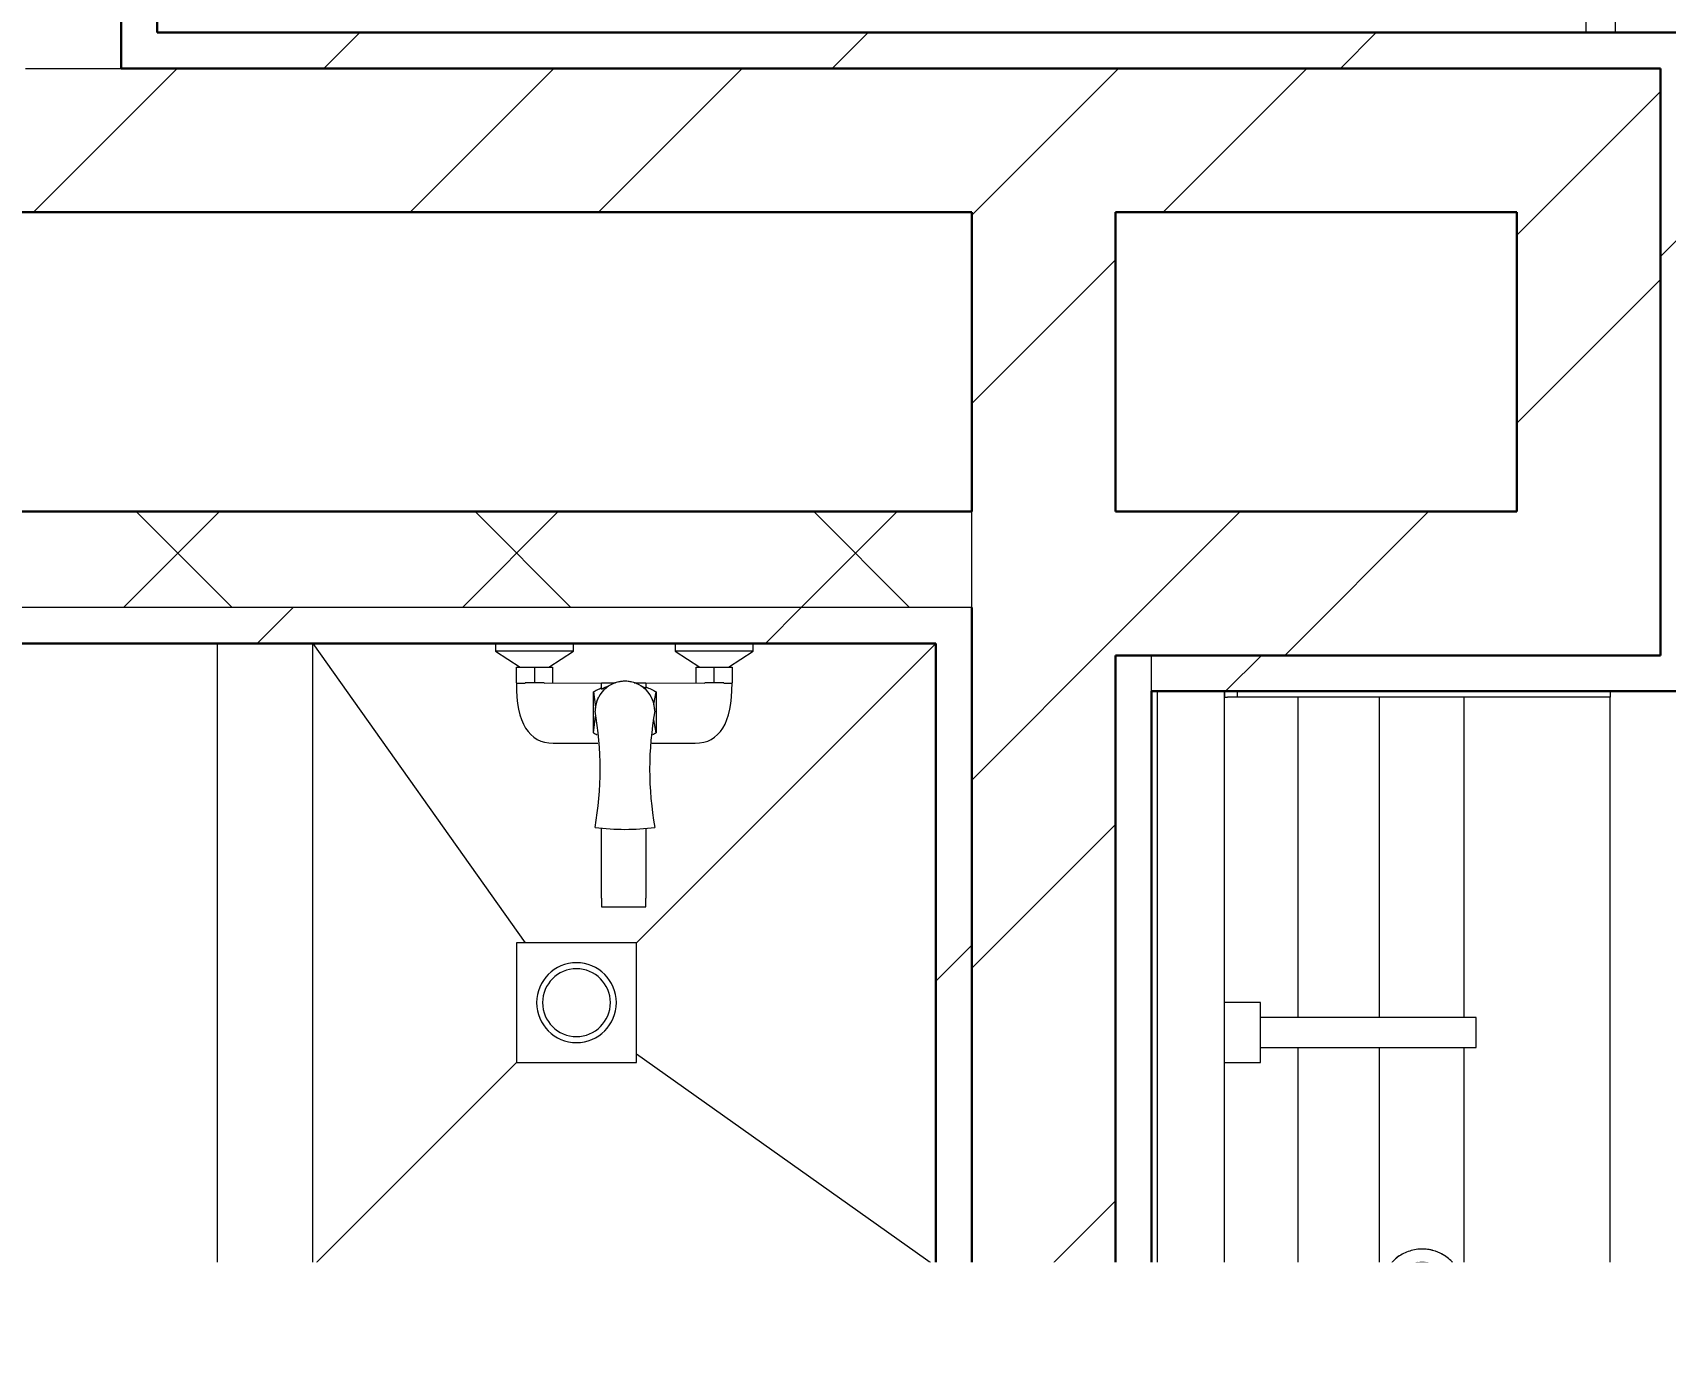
# Model space of a CAD drawing. Header units: millimetres. Extents: x -396912 to 182286, y -43638 to 41610.
# Drawn here: x -9005 to -7642, y -9564 to -8453 of the extents above; entities that cross this region are included whole.
import ezdxf
from ezdxf import colors
from ezdxf.entities.mleader import LeaderData, LeaderLine
from ezdxf.math import Vec2, Vec3

# ---------------------------------------------------------------- set-up
doc = ezdxf.new("R2010")
doc.units = ezdxf.units.MM
for name, color, linetype, lineweight in [('RC-Выноски', 7, 'Continuous', 0), ('Витраж', 7, 'Continuous', 9), ('Обобщенные модели', 252, 'Continuous', 18), ('Сантехника', 252, 'Continuous', 9), ('Стены наружные', 7, 'Continuous', 18), ('Стены штриховка', 7, 'Continuous', 9)]:
    doc.layers.add(name, color=color, linetype=linetype, lineweight=lineweight)
doc.styles.add('RubezhCAD', font='', dxfattribs={"oblique": 10})
doc.styles.get('RubezhCAD').set_extended_font_data('GOST type A')

# ---------------------------------------------------------------- blocks, each defined once
blk = doc.blocks.new('1 этаж')
at = {"layer": 'Витраж', "color": 251, "lineweight": 18, "true_color": 0x636466}
for p, q in [((-13410.3, -9345.7), (-13410.3, -9370.7)), ((-13385.3, -9370.7), (-13385.3, -9345.7)), ((-13410.3, -9370.7), (-13385.3, -9370.7))]:
    blk.add_line(p, q, dxfattribs=at)
at = {"layer": 'Обобщенные модели', "color": 251, "true_color": 0x636466}
for p, q in [((-14552.8, -9880.7), (-14552.8, -10480.7)), ((-14472.8, -10400.7), (-14472.8, -9880.7)), ((-14472.8, -9880.7), (-14295.5, -10130.7)), ((-13952.8, -9880.7), (-14202.8, -10130.7)), ((-14472.8, -10400.7), (-14302.8, -10230.7)), ((-14202.8, -10223.5), (-13952.8, -10400.7)), ((-13952.8, -10400.7), (-14472.8, -10400.7)), ((-14552.8, -10480.7), (-13952.8, -10480.7))]:
    blk.add_line(p, q, dxfattribs=at)
at = {"layer": 'Обобщенные модели', "color": 251, "lineweight": 9, "true_color": 0x636466}
for centre, radius, start, end in [((-14212.3, -9937.2), 24.9, 0, 180), ((-14509.6, -9985.8), 276.6, 349.8828, 10.1172), ((-13915.1, -9985.8), 276.6, 169.8828, 190.1172), ((-14212.3, -9850), 186, 262.307, 277.693)]:
    blk.add_arc(centre, radius, start, end, dxfattribs=at)
for points, knots in [([(-14231.6, -9921.5), (-14231.9, -9921.8), (-14232.4, -9922.5), (-14232.9, -9923.2), (-14233.1, -9923.5)], [0.57142857, 0.57142857, 0.57142857, 0.57142857, 0.60714286, 0.63719083, 0.63719083, 0.63719083, 0.63719083]), ([(-14226, -9916.3), (-14226.2, -9916.5), (-14226.7, -9916.8), (-14227.3, -9917.3), (-14227.9, -9917.7), (-14228.4, -9918.1), (-14228.8, -9918.5), (-14229, -9918.7), (-14229.1, -9918.8)], [0.365798, 0.365798, 0.365798, 0.365798, 0.3928571, 0.4107143, 0.4285714, 0.4464286, 0.4642857, 0.4733784, 0.4733784, 0.4733784, 0.4733784]), ([(-14220.2, -9913.6), (-14220.4, -9913.6), (-14221.1, -9913.9), (-14221.9, -9914.2), (-14222.7, -9914.6), (-14223.2, -9914.8), (-14223.4, -9914.9)], [0.1967317, 0.1967317, 0.1967317, 0.1967317, 0.21428571, 0.25, 0.26785714, 0.28571429, 0.28571429, 0.28571429, 0.28571429]), ([(-14212.3, -9912.3), (-14213.3, -9912.3), (-14214.8, -9912.4), (-14216.7, -9912.7), (-14217.7, -9912.9), (-14218.1, -9913)], [0, 0, 0, 0, 0.0714286, 0.1071429, 0.1428571, 0.1428571, 0.1428571, 0.1428571]), ([(-14206.6, -9913), (-14207, -9912.9), (-14208, -9912.7), (-14209.9, -9912.4), (-14211.3, -9912.3), (-14212.3, -9912.3)], [0.8571429, 0.8571429, 0.8571429, 0.8571429, 0.8928571, 0.9285714, 1, 1, 1, 1]), ([(-14201.3, -9914.9), (-14201.5, -9914.8), (-14202, -9914.6), (-14202.8, -9914.2), (-14203.6, -9913.9), (-14204.3, -9913.6), (-14204.5, -9913.6)], [0.71428571, 0.71428571, 0.71428571, 0.71428571, 0.73214286, 0.75, 0.78571429, 0.8032683, 0.8032683, 0.8032683, 0.8032683]), ([(-14195.6, -9918.8), (-14195.6, -9918.7), (-14196.1, -9918.4), (-14196.7, -9917.9), (-14197.4, -9917.3), (-14198, -9916.8), (-14198.4, -9916.5), (-14198.7, -9916.3)], [0.5266216, 0.5266216, 0.5266216, 0.5266216, 0.5357143, 0.5714286, 0.5892857, 0.6071429, 0.634202, 0.634202, 0.634202, 0.634202]), ([(-14191.6, -9923.5), (-14191.8, -9923.2), (-14192.3, -9922.5), (-14192.8, -9921.8), (-14193, -9921.5)], [0.36280917, 0.36280917, 0.36280917, 0.36280917, 0.39285714, 0.42857143, 0.42857143, 0.42857143, 0.42857143]), ([(-14234.6, -9926), (-14234.8, -9926.5), (-14235.2, -9927.3), (-14235.6, -9928.4), (-14235.9, -9929), (-14235.9, -9929.3)], [0.71428571, 0.71428571, 0.71428571, 0.71428571, 0.75, 0.78571429, 0.80227909, 0.80227909, 0.80227909, 0.80227909]), ([(-14188.7, -9929.3), (-14188.8, -9929), (-14189, -9928.4), (-14189.5, -9927.3), (-14189.9, -9926.5), (-14190.1, -9926)], [0.19772091, 0.19772091, 0.19772091, 0.19772091, 0.21428571, 0.25, 0.28571429, 0.28571429, 0.28571429, 0.28571429])]:
    blk.add_open_spline(points, degree=3, knots=knots, dxfattribs=at)
for points in [[(-14236.6, -9931.4), (-14237, -9933.3), (-14237.2, -9935.2), (-14237.2, -9937.2)], [(-14187.4, -9937.2), (-14187.4, -9935.2), (-14187.7, -9933.3), (-14188.1, -9931.4)]]:
    blk.add_open_spline(points, degree=3, dxfattribs=at)
at = {"layer": 'Сантехника', "color": 251, "true_color": 0x636466}
for p, q in [((-14320.3, -9880.7), (-14320.3, -9887.1)), ((-14255.3, -9887.1), (-14255.3, -9880.7)), ((-14170.3, -9880.7), (-14170.3, -9887.1)), ((-14105.3, -9887.1), (-14105.3, -9880.7)), ((-14320.3, -9887.1), (-14299.8, -9900.7)), ((-14255.3, -9887.1), (-14320.3, -9887.1)), ((-14275.8, -9900.7), (-14255.3, -9887.1)), ((-14170.3, -9887.1), (-14149.8, -9900.7)), ((-14105.3, -9887.1), (-14170.3, -9887.1)), ((-14125.8, -9900.7), (-14105.3, -9887.1)), ((-14302.8, -9900.7), (-14287.8, -9900.7)), ((-14302.8, -9913.7), (-14302.8, -9900.7)), ((-14287.8, -9900.7), (-14272.8, -9900.7)), ((-14287.8, -9900.7), (-14287.8, -9913.7)), ((-14272.8, -9900.7), (-14272.8, -9913.7)), ((-14152.8, -9900.7), (-14137.8, -9900.7)), ((-14152.8, -9913.7), (-14152.8, -9900.7)), ((-14137.8, -9900.7), (-14122.8, -9900.7)), ((-14137.8, -9913.7), (-14137.8, -9900.7)), ((-14122.8, -9900.7), (-14122.8, -9913.7)), ((-14303, -9913.8), (-14295.7, -9913.8)), ((-14287.8, -9913.7), (-14295.7, -9913.7)), ((-14279.9, -9913.7), (-14287.8, -9913.7)), ((-14279.9, -9913.8), (-14232, -9913.7)), ((-14238.7, -9955.4), (-14238.7, -9921.3)), ((-14238.7, -9921.3), (-14236.8, -9934)), ((-14232, -9919), (-14232, -9913.7)), ((-14232, -9913.7), (-14220.2, -9913.7)), ((-14204.5, -9913.7), (-14194.8, -9913.7)), ((-14194.8, -9913.7), (-14194.8, -9918.1)), ((-14194.8, -9913.7), (-14145.7, -9913.8)), ((-14188.2, -9931.6), (-14186.3, -9921.3)), ((-14186.3, -9921.3), (-14186.3, -9955.4)), ((-14137.8, -9913.7), (-14145.7, -9913.7)), ((-14129.9, -9913.7), (-14137.8, -9913.7)), ((-14129.9, -9913.8), (-14122.9, -9913.8)), ((-13767.8, -11590.7), (-13767.8, -9920.7)), ((-13711.8, -9925.7), (-13711.8, -9920.7)), ((-13711.8, -9920.7), (-13711.8, -9925.7)), ((-13700.9, -9925.7), (-13700.9, -9920.7)), ((-13389.8, -9920.7), (-13389.8, -9925.7)), ((-13711.8, -11585.7), (-13711.8, -9925.7)), ((-13711.8, -9925.7), (-13709.4, -9925.7)), ((-13700.9, -9925.7), (-13709.4, -9925.7)), ((-13389.8, -9925.7), (-13700.9, -9925.7)), ((-13650.4, -10193.3), (-13650.4, -9925.7)), ((-13582.4, -10193.2), (-13582.4, -9925.7)), ((-13511.7, -10193.2), (-13511.7, -9925.7)), ((-13389.8, -11585.7), (-13389.8, -9925.7)), ((-14238.7, -9955.4), (-14236.9, -9941.6)), ((-14186.3, -9955.4), (-14188.1, -9944.6)), ((-14272.2, -9964), (-14234.9, -9964)), ((-14189.8, -9964), (-14153.7, -9964)), ((-14232, -10093.5), (-14232, -10034.7)), ((-14194.8, -10034.9), (-14194.8, -10093.5)), ((-14232, -10093.5), (-14232, -10100.7)), ((-14194.8, -10100.7), (-14194.8, -10093.5)), ((-14232, -10100.7), (-14194.8, -10100.7)), ((-14302.8, -10130.7), (-14302.8, -10230.7)), ((-14202.8, -10130.7), (-14302.8, -10130.7)), ((-14202.8, -10230.7), (-14202.8, -10130.7)), ((-13681.8, -10180.7), (-13711.8, -10180.7)), ((-13681.8, -10230.7), (-13681.8, -10180.7)), ((-13501.8, -10193.2), (-13681.8, -10193.2)), ((-13501.8, -10218.2), (-13501.8, -10193.2)), ((-13681.8, -10218.2), (-13501.8, -10218.2)), ((-13650.4, -10743.3), (-13650.4, -10218.2)), ((-13582.4, -10743.2), (-13582.4, -10218.2)), ((-13511.7, -10743.2), (-13511.7, -10218.2)), ((-14302.8, -10230.7), (-14202.8, -10230.7)), ((-13711.8, -10230.7), (-13681.8, -10230.7))]:
    blk.add_line(p, q, dxfattribs=at)
at = {"layer": 'Сантехника', "color": 251, "true_color": 0x636466, "flags": 128}
for points in [[(-13512.5, -10420.7), (-13512.5, -10419.4), (-13512.6, -10418), (-13512.7, -10416.6), (-13512.9, -10415.3), (-13513.2, -10413.9), (-13513.5, -10412.6), (-13513.8, -10411.3), (-13514.2, -10409.9), (-13514.7, -10408.6), (-13515.2, -10407.4), (-13515.8, -10406.1), (-13516.4, -10404.9), (-13517, -10403.7), (-13517.7, -10402.5), (-13518.5, -10401.4), (-13519.3, -10400.2), (-13520.1, -10399.2), (-13521, -10398.1), (-13521.9, -10397.1), (-13522.9, -10396.1), (-13523.9, -10395.2), (-13524.9, -10394.3), (-13526, -10393.4), (-13527.1, -10392.6), (-13528.3, -10391.9), (-13529.4, -10391.2), (-13530.6, -10390.5), (-13531.9, -10389.9), (-13533.1, -10389.3), (-13534.4, -10388.8), (-13535.7, -10388.3), (-13537, -10387.9), (-13538.3, -10387.5), (-13539.6, -10387.2), (-13541, -10386.9), (-13542.3, -10386.7), (-13543.7, -10386.6), (-13545.1, -10386.5), (-13546.4, -10386.4), (-13547.8, -10386.4), (-13549.2, -10386.5), (-13550.5, -10386.6), (-13551.9, -10386.8), (-13553.3, -10387), (-13554.6, -10387.3), (-13555.9, -10387.7), (-13557.2, -10388.1), (-13558.5, -10388.5), (-13559.8, -10389), (-13561.1, -10389.5), (-13562.3, -10390.1), (-13563.5, -10390.8), (-13564.7, -10391.5), (-13565.9, -10392.2), (-13567, -10393), (-13568.1, -10393.8), (-13569.1, -10394.7), (-13570.2, -10395.6), (-13571.1, -10396.6), (-13572.1, -10397.6), (-13573, -10398.6), (-13573.9, -10399.7), (-13574.7, -10400.8), (-13575.5, -10401.9), (-13576.2, -10403), (-13576.9, -10404.2), (-13577.5, -10405.5), (-13578.1, -10406.7), (-13578.6, -10408), (-13579.1, -10409.2), (-13579.6, -10410.5), (-13579.9, -10411.9), (-13580.3, -10413.2), (-13580.5, -10414.5), (-13580.8, -10415.9), (-13580.9, -10417.3), (-13581, -10418.6), (-13581.1, -10420), (-13581.1, -10420.7)], [(-13570.1, -10420.7), (-13570.1, -10419.8), (-13570, -10418.9), (-13569.9, -10417.9), (-13569.8, -10417), (-13569.6, -10416.1), (-13569.4, -10415.2), (-13569.2, -10414.3), (-13568.9, -10413.4), (-13568.6, -10412.5), (-13568.3, -10411.7), (-13567.9, -10410.8), (-13567.5, -10410), (-13567, -10409.2), (-13566.5, -10408.4), (-13566, -10407.6), (-13565.5, -10406.8), (-13564.9, -10406.1), (-13564.3, -10405.4), (-13563.7, -10404.7), (-13563, -10404), (-13562.4, -10403.4), (-13561.6, -10402.8), (-13560.9, -10402.2), (-13560.2, -10401.6), (-13559.4, -10401.1), (-13558.6, -10400.6), (-13557.8, -10400.2), (-13557, -10399.8), (-13556.1, -10399.4), (-13555.2, -10399), (-13554.4, -10398.7), (-13553.5, -10398.4), (-13552.6, -10398.2), (-13551.7, -10397.9), (-13550.8, -10397.8), (-13549.8, -10397.6), (-13548.9, -10397.5), (-13548, -10397.5), (-13547.1, -10397.4), (-13546.1, -10397.4), (-13545.2, -10397.5), (-13544.3, -10397.6), (-13543.3, -10397.7), (-13542.4, -10397.8), (-13541.5, -10398), (-13540.6, -10398.3), (-13539.7, -10398.5), (-13538.8, -10398.8), (-13538, -10399.2), (-13537.1, -10399.5), (-13536.3, -10399.9), (-13535.4, -10400.4), (-13534.6, -10400.9), (-13533.9, -10401.4), (-13533.1, -10401.9), (-13532.3, -10402.5), (-13531.6, -10403), (-13530.9, -10403.7), (-13530.3, -10404.3), (-13529.6, -10405), (-13529, -10405.7), (-13528.4, -10406.4), (-13527.9, -10407.2), (-13527.3, -10407.9), (-13526.8, -10408.7), (-13526.4, -10409.5), (-13525.9, -10410.4), (-13525.5, -10411.2), (-13525.2, -10412.1), (-13524.8, -10412.9), (-13524.6, -10413.8), (-13524.3, -10414.7), (-13524.1, -10415.6), (-13523.9, -10416.5), (-13523.7, -10417.4), (-13523.6, -10418.4), (-13523.5, -10419.3), (-13523.5, -10420.2), (-13523.5, -10420.7)], [(-13560, -10401.9), (-13559.2, -10401.3), (-13558.5, -10400.9), (-13557.7, -10400.4), (-13556.8, -10400), (-13556, -10399.6), (-13555.1, -10399.3), (-13554.3, -10398.9), (-13553.4, -10398.7), (-13552.5, -10398.4), (-13551.6, -10398.2), (-13550.7, -10398), (-13549.8, -10397.9), (-13548.9, -10397.8), (-13548, -10397.7), (-13547.1, -10397.7), (-13546.1, -10397.7), (-13545.2, -10397.7), (-13544.3, -10397.8), (-13543.4, -10397.9), (-13542.5, -10398.1), (-13541.6, -10398.3), (-13540.7, -10398.5), (-13539.8, -10398.8), (-13538.9, -10399.1), (-13538.1, -10399.4), (-13537.2, -10399.8), (-13536.4, -10400.2), (-13535.6, -10400.6), (-13534.8, -10401.1), (-13534, -10401.6), (-13533.2, -10402.1), (-13532.5, -10402.7), (-13531.8, -10403.2), (-13531.1, -10403.9), (-13530.4, -10404.5), (-13529.8, -10405.2), (-13529.2, -10405.9), (-13528.6, -10406.6), (-13528.1, -10407.3), (-13527.6, -10408.1), (-13527.1, -10408.9), (-13526.6, -10409.7)], [(-13550.3, -10397.7), (-13551.2, -10397.8), (-13552.1, -10398), (-13553, -10398.3), (-13553.9, -10398.5), (-13554.8, -10398.8), (-13555.6, -10399.2), (-13556.5, -10399.5), (-13557.3, -10399.9)], [(-13536.1, -10400), (-13536.7, -10399.8), (-13537.5, -10399.4), (-13538.4, -10399), (-13539.2, -10398.7), (-13540.1, -10398.4), (-13541, -10398.2), (-13541.9, -10397.9), (-13542.8, -10397.8), (-13543.8, -10397.6)], [(-13567.2, -10410.1), (-13566.8, -10409.3), (-13566.3, -10408.5), (-13565.8, -10407.7), (-13565.3, -10407), (-13564.7, -10406.2), (-13564.1, -10405.5), (-13563.5, -10404.9), (-13562.9, -10404.2), (-13562.2, -10403.6), (-13561.5, -10403), (-13560.8, -10402.4)], [(-13563.3, -10404.3), (-13564, -10405), (-13564.6, -10405.7), (-13565.2, -10406.4), (-13565.7, -10407.2), (-13566.3, -10407.9), (-13566.8, -10408.7), (-13567.2, -10409.5)], [(-13563, -10420.7), (-13563, -10420.1), (-13562.9, -10419.4), (-13562.9, -10418.8), (-13562.8, -10418.2), (-13562.7, -10417.5), (-13562.5, -10416.9), (-13562.4, -10416.3), (-13562.2, -10415.6), (-13562, -10415), (-13561.7, -10414.4), (-13561.5, -10413.8), (-13561.2, -10413.3), (-13560.9, -10412.7), (-13560.5, -10412.1), (-13560.2, -10411.6), (-13559.8, -10411.1), (-13559.4, -10410.5), (-13559, -10410), (-13558.5, -10409.6), (-13558.1, -10409.1), (-13557.6, -10408.7), (-13557.1, -10408.2), (-13556.6, -10407.8), (-13556.1, -10407.5), (-13555.6, -10407.1)], [(-13550.2, -10404.9), (-13549.6, -10404.8), (-13548.9, -10404.7), (-13548.3, -10404.6), (-13547.6, -10404.6), (-13547, -10404.5), (-13546.3, -10404.5), (-13545.7, -10404.6), (-13545, -10404.6), (-13544.4, -10404.7), (-13543.8, -10404.8)], [(-13537.8, -10407.3), (-13537.3, -10407.6), (-13536.8, -10408), (-13536.3, -10408.4), (-13535.8, -10408.9), (-13535.3, -10409.3), (-13534.9, -10409.8), (-13534.4, -10410.3), (-13534, -10410.8), (-13533.6, -10411.3), (-13533.3, -10411.8), (-13532.9, -10412.4), (-13532.6, -10412.9), (-13532.3, -10413.5), (-13532, -10414.1), (-13531.8, -10414.7), (-13531.5, -10415.3), (-13531.3, -10415.9), (-13531.2, -10416.5), (-13531, -10417.2), (-13530.9, -10417.8), (-13530.8, -10418.4), (-13530.7, -10419.1), (-13530.6, -10419.7), (-13530.6, -10420.4), (-13530.6, -10420.7)], [(-13526.6, -10409.2), (-13527.1, -10408.4), (-13527.6, -10407.6), (-13528.1, -10406.8), (-13528.7, -10406.1), (-13529.3, -10405.4), (-13529.9, -10404.7), (-13530.6, -10404)], [(-13581.1, -10420.7), (-13581.1, -10422.1), (-13581, -10423.5), (-13580.9, -10424.8), (-13580.7, -10426.2), (-13580.4, -10427.5), (-13580.1, -10428.9), (-13579.8, -10430.2), (-13579.4, -10431.5), (-13578.9, -10432.8), (-13578.4, -10434.1), (-13577.8, -10435.3), (-13577.2, -10436.6), (-13576.6, -10437.8), (-13575.9, -10439), (-13575.1, -10440.1), (-13574.3, -10441.2), (-13573.5, -10442.3), (-13572.6, -10443.3), (-13571.7, -10444.4), (-13570.7, -10445.3), (-13569.7, -10446.3), (-13568.7, -10447.2), (-13567.6, -10448), (-13566.5, -10448.8), (-13565.3, -10449.6), (-13564.2, -10450.3), (-13563, -10451), (-13561.7, -10451.6), (-13560.5, -10452.2), (-13559.2, -10452.7), (-13557.9, -10453.2), (-13556.6, -10453.6), (-13555.3, -10454), (-13554, -10454.3), (-13552.6, -10454.5), (-13551.3, -10454.7), (-13549.9, -10454.9), (-13548.5, -10455), (-13547.2, -10455), (-13545.8, -10455), (-13544.4, -10454.9), (-13543.1, -10454.8), (-13541.7, -10454.6), (-13540.4, -10454.4), (-13539, -10454.1), (-13537.7, -10453.8), (-13536.4, -10453.4), (-13535.1, -10453), (-13533.8, -10452.5), (-13532.5, -10451.9), (-13531.3, -10451.3), (-13530.1, -10450.7), (-13528.9, -10450), (-13527.7, -10449.2), (-13526.6, -10448.5), (-13525.5, -10447.6), (-13524.5, -10446.8), (-13523.4, -10445.8), (-13522.5, -10444.9), (-13521.5, -10443.9), (-13520.6, -10442.9), (-13519.7, -10441.8), (-13518.9, -10440.7), (-13518.1, -10439.6), (-13517.4, -10438.4), (-13516.7, -10437.2), (-13516.1, -10436), (-13515.5, -10434.8), (-13515, -10433.5), (-13514.5, -10432.2), (-13514, -10430.9), (-13513.7, -10429.6), (-13513.3, -10428.3), (-13513.1, -10426.9), (-13512.8, -10425.6), (-13512.7, -10424.2), (-13512.6, -10422.8), (-13512.5, -10421.5), (-13512.5, -10420.7)], [(-13569.8, -10416.8), (-13569.9, -10417.4), (-13570, -10418.4), (-13570.1, -10419.3), (-13570.1, -10420.2), (-13570.1, -10420.7)], [(-13570.1, -10420.7), (-13570.1, -10421.7), (-13570, -10422.6), (-13569.9, -10423.5), (-13569.8, -10424.4)], [(-13523.5, -10420.7), (-13523.5, -10421.7), (-13523.6, -10422.6), (-13523.7, -10423.5), (-13523.8, -10424.4), (-13524, -10425.4), (-13524.2, -10426.3), (-13524.4, -10427.2), (-13524.7, -10428.1), (-13525, -10428.9), (-13525.3, -10429.8), (-13525.7, -10430.7), (-13526.1, -10431.5), (-13526.6, -10432.3), (-13527.1, -10433.1), (-13527.6, -10433.9), (-13528.1, -10434.6), (-13528.7, -10435.4), (-13529.3, -10436.1), (-13529.9, -10436.8), (-13530.6, -10437.4), (-13531.2, -10438.1), (-13532, -10438.7), (-13532.7, -10439.3), (-13533.4, -10439.8), (-13534.2, -10440.3), (-13535, -10440.8), (-13535.8, -10441.3), (-13536.7, -10441.7), (-13537.5, -10442.1), (-13538.4, -10442.4), (-13539.2, -10442.8), (-13540.1, -10443.1), (-13541, -10443.3), (-13541.9, -10443.5), (-13542.8, -10443.7), (-13543.8, -10443.8), (-13544.7, -10443.9), (-13545.6, -10444), (-13546.5, -10444), (-13547.5, -10444), (-13548.4, -10444), (-13549.3, -10443.9), (-13550.3, -10443.8), (-13551.2, -10443.6), (-13552.1, -10443.4), (-13553, -10443.2), (-13553.9, -10442.9), (-13554.8, -10442.6), (-13555.6, -10442.3), (-13556.5, -10441.9), (-13557.3, -10441.5), (-13558.2, -10441.1), (-13559, -10440.6), (-13559.7, -10440.1), (-13560.5, -10439.6), (-13561.3, -10439), (-13562, -10438.4), (-13562.7, -10437.8), (-13563.3, -10437.1), (-13564, -10436.5), (-13564.6, -10435.8), (-13565.2, -10435), (-13565.7, -10434.3), (-13566.3, -10433.5), (-13566.8, -10432.7), (-13567.2, -10431.9), (-13567.7, -10431.1), (-13568.1, -10430.3), (-13568.4, -10429.4), (-13568.8, -10428.5), (-13569, -10427.7), (-13569.3, -10426.8), (-13569.5, -10425.9), (-13569.7, -10424.9), (-13569.9, -10424), (-13570, -10423.1), (-13570.1, -10422.2), (-13570.1, -10421.2), (-13570.1, -10420.7)], [(-13569.8, -10420.7), (-13569.8, -10419.8), (-13569.8, -10418.9), (-13569.7, -10418), (-13569.5, -10417.1), (-13569.4, -10416.2), (-13569.2, -10415.3)], [(-13569.3, -10425.8), (-13569.5, -10424.9), (-13569.6, -10424), (-13569.7, -10423.1), (-13569.8, -10422.1), (-13569.8, -10421.2), (-13569.8, -10420.7)], [(-13555.8, -10434.2), (-13556.3, -10433.8), (-13556.9, -10433.4), (-13557.4, -10433), (-13557.8, -10432.6), (-13558.3, -10432.1), (-13558.7, -10431.7), (-13559.2, -10431.2), (-13559.6, -10430.7), (-13560, -10430.2), (-13560.3, -10429.6), (-13560.7, -10429.1), (-13561, -10428.5), (-13561.3, -10427.9), (-13561.6, -10427.4), (-13561.8, -10426.8), (-13562.1, -10426.2), (-13562.3, -10425.5), (-13562.5, -10424.9), (-13562.6, -10424.3), (-13562.7, -10423.7), (-13562.8, -10423), (-13562.9, -10422.4), (-13563, -10421.7), (-13563, -10421.1), (-13563, -10420.7)], [(-13530.6, -10420.7), (-13530.6, -10421.4), (-13530.7, -10422), (-13530.7, -10422.7), (-13530.8, -10423.3), (-13530.9, -10423.9), (-13531.1, -10424.6), (-13531.2, -10425.2), (-13531.4, -10425.8), (-13531.6, -10426.4), (-13531.9, -10427), (-13532.1, -10427.6), (-13532.4, -10428.2), (-13532.7, -10428.8), (-13533.1, -10429.3), (-13533.4, -10429.9), (-13533.8, -10430.4), (-13534.2, -10430.9), (-13534.6, -10431.4), (-13535.1, -10431.9), (-13535.5, -10432.4), (-13536, -10432.8), (-13536.5, -10433.2), (-13537, -10433.6), (-13537.5, -10434), (-13538, -10434.4)], [(-13523.8, -10420.7), (-13523.8, -10421.7), (-13523.8, -10422.6), (-13523.9, -10423.5), (-13524.1, -10424.4), (-13524.2, -10425.3), (-13524.4, -10426.2)], [(-13524.3, -10415.7), (-13524.1, -10416.6), (-13524, -10417.5), (-13523.9, -10418.4), (-13523.8, -10419.3), (-13523.8, -10420.2), (-13523.8, -10420.7)], [(-13523.9, -10424.9), (-13523.7, -10424), (-13523.6, -10423.1), (-13523.5, -10422.2), (-13523.5, -10421.2), (-13523.5, -10420.7)], [(-13523.5, -10420.7), (-13523.5, -10419.8), (-13523.6, -10418.9), (-13523.7, -10417.9), (-13523.8, -10417)], [(-13542.9, -10443.4), (-13543.8, -10443.6), (-13544.7, -10443.7), (-13545.6, -10443.7), (-13546.6, -10443.8), (-13547.5, -10443.8), (-13548.4, -10443.7), (-13549.3, -10443.6), (-13550.2, -10443.5), (-13551.1, -10443.4), (-13552, -10443.2), (-13552.9, -10442.9), (-13553.8, -10442.7), (-13554.7, -10442.4), (-13555.5, -10442), (-13556.4, -10441.7), (-13557.2, -10441.3), (-13558, -10440.8), (-13558.8, -10440.4), (-13559.6, -10439.9), (-13560.4, -10439.4), (-13561.1, -10438.8), (-13561.8, -10438.2), (-13562.5, -10437.6), (-13563.2, -10437), (-13563.8, -10436.3), (-13564.4, -10435.6), (-13565, -10434.9), (-13565.5, -10434.1), (-13566.1, -10433.4), (-13566.5, -10432.6), (-13567, -10431.8)], [(-13567, -10432.3), (-13566.5, -10433.1), (-13566, -10433.9), (-13565.5, -10434.6), (-13564.9, -10435.4), (-13564.3, -10436.1), (-13563.7, -10436.8), (-13563, -10437.4)], [(-13543.5, -10436.6), (-13544, -10436.7), (-13544.7, -10436.8), (-13545.3, -10436.9), (-13546, -10436.9), (-13546.6, -10436.9), (-13547.3, -10436.9), (-13547.9, -10436.9), (-13548.6, -10436.8), (-13549.2, -10436.8), (-13549.8, -10436.6), (-13550.1, -10436.6)], [(-13533.6, -10439.6), (-13534.4, -10440.1), (-13535.1, -10440.6), (-13535.9, -10441), (-13536.8, -10441.5), (-13537.6, -10441.9), (-13538.5, -10442.2), (-13539.3, -10442.5)], [(-13526.4, -10431.4), (-13526.8, -10432.2), (-13527.3, -10433), (-13527.8, -10433.7), (-13528.3, -10434.5), (-13528.9, -10435.2), (-13529.5, -10435.9), (-13530.1, -10436.6), (-13530.8, -10437.3), (-13531.4, -10437.9), (-13532.1, -10438.5), (-13532.8, -10439.1)], [(-13530.3, -10437.1), (-13529.6, -10436.5), (-13529, -10435.8), (-13528.4, -10435), (-13527.9, -10434.3), (-13527.3, -10433.5), (-13526.8, -10432.7), (-13526.4, -10431.9)], [(-13557.8, -10441.3), (-13557, -10441.7), (-13556.1, -10442.1), (-13555.2, -10442.4), (-13554.4, -10442.8), (-13553.5, -10443.1), (-13552.6, -10443.3), (-13551.7, -10443.5), (-13550.8, -10443.7), (-13549.8, -10443.8)], [(-13538.8, -10442.6), (-13538, -10442.3), (-13537.1, -10441.9), (-13536.3, -10441.5), (-13536.1, -10441.4)]]:
    blk.add_lwpolyline(points, dxfattribs=at)
at = {"layer": 'Сантехника', "color": 251, "true_color": 0x636466}
for centre, radius, start, end in [((-14252.8, -10180.7), 33.3, 0, 180), ((-14252.8, -10180.7), 28.3, 0, 180), ((-14252.8, -10180.7), 33.3, 180, 0), ((-14252.8, -10180.7), 28.3, 180, 0), ((-13546.8, -10420.7), 34.3, 112.2071, 130.7179), ((-13546.8, -10420.7), 34.3, 81.2405, 94.5295), ((-13546.8, -10420.7), 34.3, 75.5624, 79.0767), ((-13546.8, -10420.7), 34.3, 56.5875, 71.3412), ((-13546.8, -10420.7), 34.3, 164.3157, 167.198), ((-13546.8, -10420.7), 34.3, 145.0376, 161.2102), ((-13546.8, -10420.7), 23, 144, 154.1058), ((-13546.8, -10420.7), 15.9, 0, 180), ((-13546.8, -10420.7), 16.2, 136.7674, 155.2568), ((-13558.3, -10409.3), 3, 45, 225), ((-13558.3, -10409.3), 3, 135, 195), ((-13546.8, -10420.7), 18.1, 136.4294, 141.4432), ((-13558.3, -10409.3), 3, 210, 225), ((-13558.3, -10409.3), 3, 225, 45), ((-13558.3, -10409.3), 3, 225, 285), ((-13558.3, -10409.3), 3, 90, 120), ((-13546.8, -10420.7), 16.2, 110.5449, 135), ((-13546.8, -10420.7), 14.1, 136.2949, 141.7649), ((-13546.8, -10420.7), 14.1, 127.2178, 138.2234), ((-13546.8, -10420.7), 14.1, 125.0449, 135), ((-13546.8, -10420.7), 13.9, 45, 135), ((-13546.8, -10420.7), 13.9, 45, 135), ((-13558.3, -10409.3), 3, 330, 45), ((-13546.8, -10420.7), 14.1, 113.7949, 123.75), ((-13546.8, -10420.7), 14.1, 102.5449, 112.5), ((-13546.8, -10420.7), 16.2, 48.5253, 101.028), ((-13546.8, -10404.5), 3, 0, 180), ((-13546.8, -10404.5), 3, 100.5906, 180), ((-13546.8, -10404.5), 3, 180, 255), ((-13546.8, -10404.5), 3, 180, 0), ((-13546.8, -10420.7), 14.1, 92.4724, 101.25), ((-13546.8, -10420.7), 14.1, 84.6458, 100.001), ((-13546.8, -10420.7), 18.1, 83.5568, 96.4432), ((-13546.8, -10404.5), 3, 0, 90), ((-13546.8, -10420.7), 14.1, 80.0449, 90), ((-13546.8, -10404.5), 3, 285, 0), ((-13546.8, -10420.7), 14.1, 68.7949, 78.75), ((-13546.8, -10420.7), 14.1, 57.5449, 67.5), ((-13546.8, -10420.7), 14.1, 46.2949, 56.25), ((-13546.8, -10420.7), 14.1, 42.2028, 55.2148), ((-13535.3, -10409.3), 3, 135, 210), ((-13535.3, -10409.3), 3, 135, 315), ((-13535.3, -10409.3), 3, 315, 135), ((-13546.8, -10420.7), 14.1, 38.2351, 45), ((-13535.3, -10409.3), 3, 255, 315), ((-13535.3, -10409.3), 3, 60, 90), ((-13546.8, -10420.7), 16.2, 39.3943, 45), ((-13535.3, -10409.3), 3, 345, 45), ((-13535.3, -10409.3), 3, 315, 330), ((-13546.8, -10420.7), 23, 25.3123, 36), ((-13546.8, -10420.7), 34.3, 20.4173, 38.2302), ((-13546.8, -10420.7), 34.3, 170.2639, 180), ((-13546.8, -10420.7), 34.3, 180, 184.4583), ((-13546.8, -10420.7), 34.3, 186.4389, 190.0463), ((-13563, -10420.7), 3, 90, 180), ((-13563, -10420.7), 3, 150, 180), ((-13563, -10420.7), 3, 180, 210), ((-13563, -10420.7), 3, 180, 270), ((-13563, -10420.7), 3, 90, 105), ((-13563, -10420.7), 3, 255, 270), ((-13546.8, -10420.7), 16.2, 158.4339, 180), ((-13563, -10420.7), 3, 30, 90), ((-13563, -10420.7), 3, 0, 90), ((-13563, -10420.7), 3, 270, 0), ((-13563, -10420.7), 3, 270, 330), ((-13546.8, -10420.7), 15.9, 180, 0), ((-13546.8, -10420.7), 14.1, 173.2684, 180), ((-13546.8, -10420.7), 14.1, 180, 186.7316), ((-13546.8, -10420.7), 3, 0, 180), ((-13546.8, -10420.7), 3, 180, 0), ((-13530.6, -10420.7), 3, 90, 180), ((-13530.6, -10420.7), 3, 180, 270), ((-13530.6, -10420.7), 3, 90, 150), ((-13530.6, -10420.7), 3, 210, 270), ((-13546.8, -10420.7), 14.1, 0, 6.7316), ((-13546.8, -10420.7), 14.1, 353.2684, 0), ((-13546.8, -10420.7), 16.2, 338.4339, 0), ((-13530.6, -10420.7), 3, 75, 90), ((-13530.6, -10420.7), 3, 0, 90), ((-13530.6, -10420.7), 3, 270, 0), ((-13530.6, -10420.7), 3, 270, 285), ((-13530.6, -10420.7), 3, 0, 30), ((-13530.6, -10420.7), 3, 330, 0), ((-13546.8, -10420.7), 34.3, 6.3782, 10.0463), ((-13546.8, -10420.7), 34.3, 352.082, 0), ((-13546.8, -10420.7), 34.3, 0, 4.4583), ((-13546.8, -10420.7), 34.3, 200.4173, 218.2302), ((-13546.8, -10420.7), 23, 205.3123, 216), ((-13558.3, -10432.2), 3, 135, 315), ((-13558.3, -10432.2), 3, 165, 225), ((-13558.3, -10432.2), 3, 135, 150), ((-13558.3, -10432.2), 3, 75, 135), ((-13558.3, -10432.2), 3, 315, 135), ((-13558.3, -10432.2), 3, 240, 270), ((-13546.8, -10420.7), 16.2, 225, 279.3844), ((-13546.8, -10420.7), 14.1, 218.2351, 225), ((-13546.8, -10420.7), 14.1, 221.7766, 232.7822), ((-13546.8, -10420.7), 13.9, 225, 315), ((-13546.8, -10420.7), 13.9, 225, 315), ((-13546.8, -10420.7), 14.1, 226.2949, 236.25), ((-13558.3, -10432.2), 3, 315, 30), ((-13546.8, -10420.7), 14.1, 237.5449, 247.5), ((-13546.8, -10420.7), 14.1, 248.7949, 258.75), ((-13546.8, -10436.9), 3, 0, 180), ((-13546.8, -10436.9), 3, 105, 173.3284), ((-13546.8, -10436.9), 3, 180, 259.4094), ((-13546.8, -10436.9), 3, 180, 0), ((-13546.8, -10420.7), 14.1, 260.0449, 270), ((-13546.8, -10420.7), 14.1, 260.5238, 275.3542), ((-13546.8, -10420.7), 18.1, 263.5568, 276.4432), ((-13546.8, -10436.9), 3, 270, 0), ((-13546.8, -10420.7), 14.1, 271.2949, 281.25), ((-13546.8, -10436.9), 3, 6.6716, 75), ((-13546.8, -10420.7), 14.1, 282.5449, 292.5), ((-13546.8, -10420.7), 14.1, 293.7949, 303.75), ((-13546.8, -10420.7), 16.2, 290.5449, 311.4747), ((-13546.8, -10420.7), 14.1, 304.7852, 317.7972), ((-13546.8, -10420.7), 14.1, 305.0449, 315), ((-13535.3, -10432.2), 3, 45, 225), ((-13535.3, -10432.2), 3, 150, 225), ((-13535.3, -10432.2), 3, 225, 45), ((-13546.8, -10420.7), 14.1, 316.2949, 321.7649), ((-13535.3, -10432.2), 3, 45, 105), ((-13546.8, -10420.7), 16.2, 315, 320.552), ((-13535.3, -10432.2), 3, 270, 300), ((-13546.8, -10420.7), 18.1, 316.1528, 321.4432), ((-13535.3, -10432.2), 3, 30, 45), ((-13535.3, -10432.2), 3, 315, 15), ((-13546.8, -10420.7), 23, 324, 334.1058), ((-13546.8, -10420.7), 34.3, 325.0376, 341.2102), ((-13546.8, -10420.7), 34.3, 344.3157, 347.198), ((-13546.8, -10420.7), 34.3, 236.5875, 252.8932), ((-13546.8, -10420.7), 34.3, 292.2071, 310.7179), ((-13546.8, -10420.7), 34.3, 313.5244, 316.5478), ((-13546.8, -10420.7), 34.3, 255.5624, 259.0767), ((-13546.8, -10420.7), 34.3, 261.2405, 274.5295)]:
    blk.add_arc(centre, radius, start, end, dxfattribs=at)
for points in [[(-14303, -9913.8), (-14303, -9947.2), (-14292.7, -9964), (-14272.2, -9964)], [(-14238.7, -9921.3), (-14237.7, -9920.7), (-14235.4, -9919.4), (-14233.1, -9918.3), (-14232, -9917.8)], [(-14232, -9919), (-14229.9, -9917.8), (-14227.7, -9916.8), (-14225.4, -9916)], [(-14198.5, -9916.4), (-14197.3, -9916.9), (-14196.1, -9917.5), (-14194.8, -9918.1)], [(-14194.8, -9917.1), (-14193.3, -9917.6), (-14190.3, -9919), (-14187.6, -9920.5), (-14186.3, -9921.3)], [(-14153.7, -9964), (-14133.2, -9964), (-14122.9, -9947.2), (-14122.9, -9913.8)], [(-14235.4, -9957.3), (-14236.6, -9956.7), (-14237.7, -9956.1), (-14238.7, -9955.4)], [(-14186.3, -9955.4), (-14187.2, -9956), (-14188.2, -9956.5), (-14189.2, -9957.1)]]:
    blk.add_open_spline(points, degree=3, dxfattribs=at)
at = {"layer": 'Стены наружные', "color": 251, "lineweight": 30, "true_color": 0x636466}
for p, q in [((-14632.8, -9400.7), (-14632.8, -5345.7)), ((-14602.8, -9370.7), (-14602.8, -5375.7)), ((-13317.8, -9370.7), (-14602.8, -9370.7)), ((-13347.8, -9400.7), (-14632.8, -9400.7)), ((-13347.8, -9890.7), (-13347.8, -9400.7)), ((-15522.8, -9520.7), (-13922.8, -9520.7)), ((-13922.8, -9520.7), (-13922.8, -9770.7)), ((-13802.8, -9770.7), (-13802.8, -9520.7)), ((-13802.8, -9520.7), (-13467.8, -9520.7)), ((-13467.8, -9520.7), (-13467.8, -9770.7)), ((-13922.8, -9770.7), (-14750.3, -9770.7)), ((-13467.8, -9770.7), (-13802.8, -9770.7)), ((-13922.8, -9850.7), (-13922.8, -11620.7)), ((-15492.8, -9880.7), (-13952.8, -9880.7)), ((-13952.8, -9880.7), (-13952.8, -10740.7)), ((-13802.8, -11620.7), (-13802.8, -9890.7)), ((-13347.8, -9890.7), (-13802.8, -9890.7)), ((-13772.8, -11590.7), (-13772.8, -9920.7)), ((-13772.8, -9920.7), (-13317.8, -9920.7))]:
    blk.add_line(p, q, dxfattribs=at)
at = {"layer": 'Стены наружные', "color": 251, "linetype": 'Continuous', "lineweight": 9, "true_color": 0x636466}
for p, q in [((-14463.7, -9400.7), (-14433.7, -9370.7)), ((-14039.4, -9400.7), (-14009.4, -9370.7)), ((-13615.1, -9400.7), (-13585.1, -9370.7)), ((-14706, -9520.7), (-14586, -9400.7)), ((-14391.7, -9520.7), (-14271.7, -9400.7)), ((-14234.5, -9520.7), (-14114.5, -9400.7)), ((-13920.2, -9520.7), (-13800.2, -9400.7)), ((-13763.1, -9520.7), (-13643.1, -9400.7)), ((-13448.7, -9520.7), (-13347.8, -9419.8)), ((-13922.8, -9523.3), (-13920.2, -9520.7)), ((-13467.8, -9539.8), (-13448.7, -9520.7)), ((-13347.8, -9557.7), (-13317.8, -9527.7)), ((-13922.8, -9680.5), (-13802.8, -9560.5)), ((-13467.8, -9696.9), (-13347.8, -9576.9)), ((-14630.8, -9850.7), (-14550.8, -9770.7)), ((-14540.3, -9850.7), (-14620.3, -9770.7)), ((-14348, -9850.7), (-14268, -9770.7)), ((-14257.5, -9850.7), (-14337.5, -9770.7)), ((-14065.1, -9850.7), (-13985.1, -9770.7)), ((-13974.7, -9850.7), (-14054.7, -9770.7)), ((-13802.8, -9874.8), (-13698.7, -9770.7)), ((-13661.6, -9890.7), (-13541.6, -9770.7)), ((-14519.4, -9880.7), (-14489.4, -9850.7)), ((-14095.1, -9880.7), (-14065.1, -9850.7)), ((-13922.8, -9994.8), (-13802.8, -9874.8)), ((-13710.9, -9920.7), (-13680.9, -9890.7)), ((-13922.8, -10151.9), (-13802.8, -10031.9)), ((-13952.8, -10162.7), (-13922.8, -10132.7)), ((-13922.8, -10466.2), (-13802.8, -10346.2))]:
    blk.add_line(p, q, dxfattribs=at)
at = {"layer": 'Стены штриховка', "color": 251, "true_color": 0x636466}
for p, q in [((-14712.8, -9400.7), (-14632.8, -9400.7)), ((-13922.8, -9850.7), (-13922.8, -9770.7)), ((-13922.8, -9850.7), (-14750.3, -9850.7)), ((-13772.8, -9920.7), (-13772.8, -9890.7))]:
    blk.add_line(p, q, dxfattribs=at)
blk = doc.blocks.new('_None')

msp = doc.modelspace()

# ---------------------------------------------------------------- block references
msp.add_blockref('1 этаж', (5702.1, 918.2))

# ---------------------------------------------------------------- next in the draw order: leaders
at = {"layer": 'RC-Выноски'}
ml = msp.add_multileader_mtext('Standard', dxfattribs=at)
ml.set_content('ВВГнг(А)-LSLTx 2х1,5\\Pс 1 этажа', color=256, style='RubezhCAD')
ml.set_leader_properties()
ml.set_arrow_properties(name='NONE')
ml.build(insert=Vec2(0, 0))
ml.multileader.update_dxf_attribs({"has_text_frame": 1, "text_left_attachment_type": 6, "text_right_attachment_type": 6, "dogleg_length": 2, "arrow_head_size": 400, "scale": 100})
ctx = ml.context
ctx.base_point, ctx.scale, ctx.char_height, ctx.arrow_head_size, ctx.landing_gap_size, ctx.plane_origin = Vec3(-183990.3, -9904.4), 100, 250, 400, 100, Vec3(-683576, -453595.9)
ctx.left_attachment, ctx.right_attachment, ctx.text_align_type = 6, 6, 1
notes = []
notes.append((ctx, [(0, (1, 1, 0), (-184190.3, -9904.4), (1, 0), 200, [(0, [(-184917.4, -10624.1)], 0, [])])]))
ctx.mtext.insert, ctx.mtext.width, ctx.mtext.defined_height, ctx.mtext.alignment, ctx.mtext.flow_direction = Vec3(-182457.6, -9604.4), 4286.589, 1161.1, 2, 5
ctx.mtext.has_bg_fill, ctx.mtext.bg_color, ctx.mtext.bg_scale_factor, ctx.mtext.bg_transparency, ctx.mtext.use_window_bg_color = 1, -1027028792, 1.5, 0, 1
for ctx, leaders in notes:
    for number, flags, end, landing, length, lines in leaders:
        leader = LeaderData()
        leader.index, (leader.has_last_leader_line, leader.has_dogleg_vector, leader.attachment_direction) = number, flags
        leader.last_leader_point, leader.dogleg_vector, leader.dogleg_length = Vec3(end), Vec3(landing), length
        for number, points, colour, breaks in lines:
            line = LeaderLine()
            line.index, line.vertices, line.color, line.breaks = number, Vec3.list(points), colors.encode_raw_color(colour), breaks
            leader.lines.append(line)
        ctx.leaders.append(leader)

doc.saveas('drawing.dxf')
